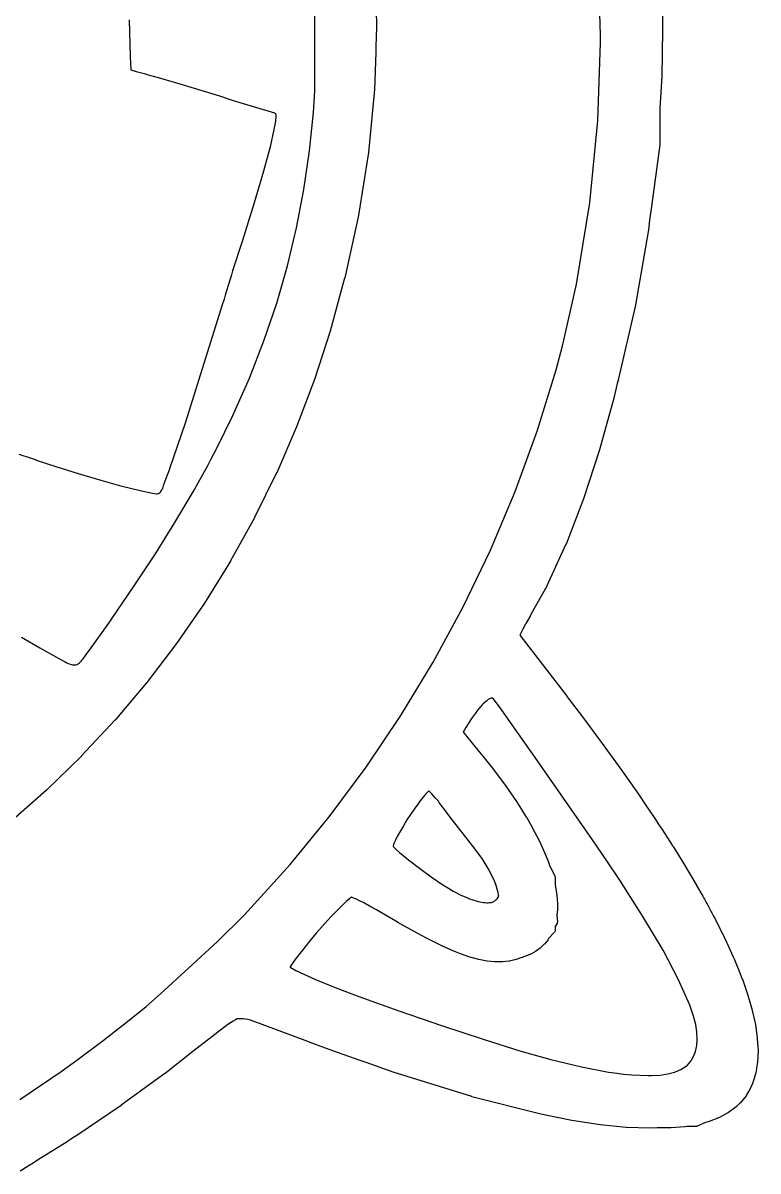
# Model space of a CAD drawing. Extents: x 68.4 to 85.3, y -100.7 to -84.4.
# Drawn here: x 81.19 to 85.33, y -99.62 to -93.15 of the extents above; entities that cross this region are included whole.
import ezdxf

# ---------------------------------------------------------------- set-up
doc = ezdxf.new("R2010")
doc.units = 0
doc.layers.add('BLACK', color=7, linetype='CONTINUOUS')

msp = doc.modelspace()

# ---------------------------------------------------------------- linework, layer by layer
at = {"layer": 'BLACK', "linetype": 'CONTINUOUS'}
for p, q in [((82.8336, -93.182), (82.8334, -92.9127)), ((84.7954, -93.0187), (84.7939, -93.1922)), ((83.1803, -93.0799), (83.1829, -93.1704)), ((81.7871, -93.1343), (81.794, -93.341)), ((84.4454, -93.219), (84.4421, -93.1011)), ((82.834, -93.5346), (82.8336, -93.182)), ((82.8336, -93.182), (82.8336, -93.182)), ((83.1829, -93.1711), (83.1807, -93.2358)), ((83.1829, -93.1704), (83.1827, -93.1707)), ((83.1827, -93.1707), (83.1829, -93.1711)), ((84.4449, -93.2645), (84.4454, -93.219)), ((84.7939, -93.1922), (84.7916, -93.454)), ((83.1791, -93.282), (83.179, -93.2996)), ((83.1807, -93.2358), (83.1791, -93.282)), ((83.1807, -93.2358), (83.1807, -93.2358)), ((84.4297, -93.7027), (84.4449, -93.2645)), ((81.794, -93.341), (81.7966, -93.4173)), ((83.1779, -93.319), (83.1709, -93.5264)), ((83.179, -93.3002), (83.1779, -93.319)), ((83.179, -93.2996), (83.1789, -93.2999)), ((83.1789, -93.2999), (83.179, -93.3002)), ((81.7966, -93.4173), (81.8273, -93.4261)), ((81.8273, -93.4261), (81.8713, -93.4374)), ((81.8713, -93.4374), (81.8714, -93.4375)), ((81.8714, -93.4375), (81.8716, -93.4374)), ((81.8716, -93.4374), (81.8948, -93.4442)), ((81.8948, -93.4442), (81.9503, -93.4595)), ((81.9503, -93.4595), (81.9503, -93.4595)), ((81.9503, -93.4595), (81.9504, -93.4595)), ((81.9504, -93.4595), (82.0549, -93.4901)), ((84.7916, -93.4546), (84.7807, -93.6321)), ((84.7916, -93.454), (84.7915, -93.4543)), ((84.7915, -93.4543), (84.7916, -93.4546)), ((82.0549, -93.4901), (82.055, -93.4901)), ((82.055, -93.4901), (82.0551, -93.4901)), ((82.0551, -93.4901), (82.2971, -93.5638)), ((82.8302, -93.5993), (82.834, -93.5346)), ((83.1709, -93.527), (83.137, -93.8819)), ((83.1709, -93.5264), (83.1708, -93.5267)), ((83.1708, -93.5267), (83.1709, -93.527)), ((82.2971, -93.5638), (82.2971, -93.5639)), ((82.2971, -93.5639), (82.2972, -93.5639)), ((82.2972, -93.5639), (82.3749, -93.5886)), ((82.3749, -93.5886), (82.411, -93.5997)), ((82.411, -93.5997), (82.6072, -93.6587)), ((82.8266, -93.6563), (82.8302, -93.5993)), ((82.6072, -93.6587), (82.6098, -93.6608)), ((82.6098, -93.6608), (82.6127, -93.6625)), ((82.6127, -93.6625), (82.6129, -93.6633)), ((82.6129, -93.6633), (82.6135, -93.6638)), ((82.6135, -93.6638), (82.6139, -93.6671)), ((82.6139, -93.6671), (82.6147, -93.6704)), ((82.6147, -93.6704), (82.6142, -93.6731)), ((82.6142, -93.6731), (82.6147, -93.6736)), ((82.6147, -93.6736), (82.6145, -93.6758)), ((82.6145, -93.6758), (82.6152, -93.678)), ((82.8048, -93.8729), (82.8266, -93.6563)), ((84.7807, -93.6321), (84.7806, -93.8381)), ((82.6062, -93.7345), (82.6041, -93.7519)), ((82.6127, -93.7063), (82.6062, -93.7345)), ((82.6129, -93.7048), (82.6126, -93.7055)), ((82.6126, -93.7055), (82.6127, -93.7063)), ((82.6152, -93.678), (82.6129, -93.7048)), ((84.3844, -94.1662), (84.4297, -93.7027)), ((82.6039, -93.753), (82.5819, -93.8505)), ((82.6041, -93.7519), (82.6038, -93.7524)), ((82.6038, -93.7524), (82.6039, -93.753)), ((82.5818, -93.851), (82.5448, -93.9877)), ((82.5819, -93.8505), (82.5818, -93.8507)), ((82.5818, -93.8507), (82.5818, -93.851)), ((84.7805, -93.8396), (84.7332, -94.1857)), ((84.7806, -93.8381), (84.7803, -93.8388)), ((84.7803, -93.8388), (84.7805, -93.8396)), ((82.7731, -94.0915), (82.8048, -93.8729)), ((83.1369, -93.8825), (83.081, -94.2363)), ((83.137, -93.8819), (83.1368, -93.8822)), ((83.1368, -93.8822), (83.1369, -93.8825)), ((82.5448, -93.988), (82.4924, -94.1652)), ((82.5448, -93.9877), (82.5448, -93.9878)), ((82.5448, -93.9878), (82.5448, -93.988)), ((82.7317, -94.3071), (82.7731, -94.0915)), ((82.4924, -94.1653), (82.4242, -94.384)), ((82.4924, -94.1652), (82.4923, -94.1652)), ((82.4923, -94.1652), (82.4924, -94.1653)), ((84.3101, -94.625), (84.3844, -94.1662)), ((84.7332, -94.1858), (84.7218, -94.2629)), ((84.7332, -94.1857), (84.7332, -94.1857)), ((84.7332, -94.1857), (84.7332, -94.1858)), ((83.0808, -94.2369), (83.0028, -94.589)), ((83.081, -94.2363), (83.0808, -94.2366)), ((83.0808, -94.2366), (83.0808, -94.2369)), ((82.6805, -94.5204), (82.7317, -94.3071)), ((84.7154, -94.3186), (84.643, -94.7416)), ((84.7155, -94.318), (84.7153, -94.3183)), ((84.7153, -94.3183), (84.7154, -94.3186)), ((84.7218, -94.2629), (84.7155, -94.318)), ((82.4242, -94.3842), (82.3703, -94.5497)), ((82.4242, -94.384), (82.4242, -94.3841)), ((82.4242, -94.3841), (82.4242, -94.3842)), ((82.3638, -94.5712), (82.3296, -94.6862)), ((82.3703, -94.5497), (82.3638, -94.5712)), ((82.6193, -94.732), (82.6805, -94.5204)), ((83.0026, -94.5896), (82.9786, -94.6737)), ((83.0028, -94.589), (83.0026, -94.5893)), ((83.0026, -94.5893), (83.0026, -94.5896)), ((84.2341, -94.9567), (84.3101, -94.625)), ((82.3228, -94.7081), (82.3208, -94.7147)), ((82.3296, -94.6864), (82.3228, -94.7081)), ((82.3296, -94.6862), (82.3295, -94.6863)), ((82.3295, -94.6863), (82.3296, -94.6864)), ((82.9786, -94.6737), (82.9205, -94.8885)), ((82.314, -94.7358), (82.1035, -95.4071)), ((82.3207, -94.7149), (82.314, -94.7358)), ((82.3208, -94.7147), (82.3207, -94.7148)), ((82.3207, -94.7148), (82.3207, -94.7149)), ((82.5476, -94.9427), (82.6193, -94.732)), ((84.6429, -94.7421), (84.5476, -95.1565)), ((84.643, -94.7416), (84.6429, -94.7418)), ((84.6429, -94.7418), (84.6429, -94.7421)), ((82.9204, -94.889), (82.8325, -95.1616)), ((82.9205, -94.8885), (82.9204, -94.8888)), ((82.9204, -94.8888), (82.9204, -94.889)), ((82.4654, -95.1531), (82.5476, -94.9427)), ((84.1956, -95.1061), (84.2305, -94.971)), ((84.2305, -94.971), (84.2341, -94.9567)), ((82.3724, -95.3639), (82.4654, -95.1531)), ((82.8323, -95.162), (82.732, -95.428)), ((82.8325, -95.1616), (82.8323, -95.1618)), ((82.8323, -95.1618), (82.8323, -95.162)), ((84.0874, -95.4535), (84.1956, -95.1061)), ((84.5475, -95.1571), (84.5394, -95.1844)), ((84.5476, -95.1565), (84.5474, -95.1567)), ((84.5474, -95.1567), (84.5475, -95.1571)), ((84.5394, -95.1844), (84.5207, -95.2658)), ((84.5206, -95.2663), (84.4403, -95.5576)), ((84.5207, -95.2658), (84.5205, -95.266)), ((84.5205, -95.266), (84.5206, -95.2663)), ((82.1034, -95.4074), (82.0154, -95.6657)), ((82.1035, -95.4071), (82.1034, -95.4073)), ((82.1034, -95.4073), (82.1034, -95.4074)), ((82.2818, -95.5481), (82.3724, -95.3639)), ((82.7318, -95.4284), (82.6195, -95.6874)), ((82.732, -95.428), (82.7318, -95.4282)), ((82.7318, -95.4282), (82.7318, -95.4284)), ((83.9634, -95.7923), (84.0874, -95.4535)), ((82.2487, -95.6119), (82.2818, -95.5481)), ((81.1902, -95.5909), (81.1675, -95.5843)), ((81.2142, -95.5983), (81.1902, -95.5909)), ((81.2647, -95.6169), (81.2142, -95.5983)), ((81.2649, -95.6169), (81.2647, -95.6169)), ((81.265, -95.617), (81.2649, -95.6169)), ((81.3767, -95.6543), (81.265, -95.617)), ((82.2304, -95.6458), (82.2487, -95.6119)), ((84.4401, -95.5581), (84.3502, -95.833)), ((84.4403, -95.5576), (84.4401, -95.5578)), ((84.4401, -95.5578), (84.4401, -95.5581)), ((81.3768, -95.6543), (81.3767, -95.6543)), ((81.3769, -95.6543), (81.3768, -95.6543)), ((81.5019, -95.6933), (81.3769, -95.6543)), ((82.0153, -95.666), (81.9834, -95.7502)), ((82.0154, -95.6657), (82.0153, -95.6658)), ((82.0153, -95.6658), (82.0153, -95.666)), ((82.1476, -95.7945), (82.2304, -95.6458)), ((81.502, -95.6933), (81.5019, -95.6933)), ((81.6295, -95.7309), (81.502, -95.6933)), ((81.502, -95.6933), (81.502, -95.6933)), ((81.6296, -95.7309), (81.6295, -95.7309)), ((81.6297, -95.731), (81.6296, -95.7309)), ((81.7487, -95.7641), (81.6297, -95.731)), ((82.6192, -95.6879), (82.4952, -95.9396)), ((82.6193, -95.6876), (82.6192, -95.6879)), ((82.6195, -95.6874), (82.6193, -95.6876)), ((81.7489, -95.764), (81.7487, -95.7641)), ((81.749, -95.7641), (81.7489, -95.764)), ((81.8488, -95.7896), (81.749, -95.7641)), ((81.849, -95.7896), (81.8488, -95.7896)), ((81.8492, -95.7897), (81.849, -95.7896)), ((81.919, -95.8045), (81.8492, -95.7897)), ((81.9195, -95.8044), (81.919, -95.8045)), ((81.92, -95.8047), (81.9195, -95.8044)), ((81.9402, -95.8071), (81.92, -95.8047)), ((81.9417, -95.8067), (81.9402, -95.8071)), ((81.9432, -95.8071), (81.9417, -95.8067)), ((81.9518, -95.8056), (81.9432, -95.8071)), ((81.9527, -95.8051), (81.9518, -95.8056)), ((81.9537, -95.8051), (81.9527, -95.8051)), ((81.956, -95.803), (81.9537, -95.8051)), ((81.9587, -95.8014), (81.956, -95.803)), ((81.9589, -95.8004), (81.9587, -95.8014)), ((81.9597, -95.7997), (81.9589, -95.8004)), ((81.9598, -95.7994), (81.9597, -95.7997)), ((81.9613, -95.7981), (81.9598, -95.7994)), ((81.9614, -95.7979), (81.9613, -95.7981)), ((81.9615, -95.7977), (81.9614, -95.7979)), ((81.9672, -95.7854), (81.9615, -95.7977)), ((81.969, -95.7843), (81.9672, -95.7854)), ((81.9705, -95.7823), (81.969, -95.7843)), ((81.9725, -95.7809), (81.9705, -95.7823)), ((81.9746, -95.7774), (81.9725, -95.7809)), ((81.975, -95.7754), (81.9746, -95.7774)), ((81.9761, -95.7737), (81.975, -95.7754)), ((81.9767, -95.77), (81.9761, -95.7737)), ((81.9795, -95.7587), (81.9767, -95.77)), ((81.9831, -95.7509), (81.9795, -95.7587)), ((81.9834, -95.7502), (81.9831, -95.7505)), ((81.9831, -95.7505), (81.9831, -95.7509)), ((82.0458, -95.9665), (82.1476, -95.7945)), ((83.8242, -96.1223), (83.9634, -95.7923)), ((84.35, -95.8335), (84.2508, -96.0896)), ((84.3502, -95.833), (84.35, -95.8332)), ((84.35, -95.8332), (84.35, -95.8335)), ((82.4949, -95.9401), (82.3594, -96.1842)), ((82.495, -95.9398), (82.4949, -95.9401)), ((82.4952, -95.9396), (82.495, -95.9398)), ((81.9355, -96.1431), (82.0458, -95.9665)), ((83.6703, -96.443), (83.8242, -96.1223)), ((84.2505, -96.0902), (84.1423, -96.3249)), ((84.2508, -96.0896), (84.2505, -96.0898)), ((84.2505, -96.0898), (84.2505, -96.0902)), ((81.8165, -96.3249), (81.9355, -96.1431)), ((82.3592, -96.1847), (82.2125, -96.421)), ((82.3594, -96.1842), (82.3592, -96.1844)), ((82.3592, -96.1844), (82.3592, -96.1847)), ((81.6884, -96.5126), (81.8165, -96.3249)), ((84.142, -96.3256), (84.055, -96.4827)), ((84.1423, -96.3249), (84.142, -96.3252)), ((84.142, -96.3252), (84.142, -96.3256)), ((82.2122, -96.4214), (82.0548, -96.6495)), ((82.2123, -96.4211), (82.2122, -96.4214)), ((82.2125, -96.421), (82.2123, -96.4211)), ((83.502, -96.754), (83.6703, -96.443)), ((81.5729, -96.6735), (81.6821, -96.5217)), ((81.6821, -96.5217), (81.6884, -96.5126)), ((81.6884, -96.5126), (81.6884, -96.5126)), ((84.0352, -96.5183), (84.0251, -96.5365)), ((84.0486, -96.4946), (84.0352, -96.5183)), ((84.0487, -96.4944), (84.0486, -96.4945)), ((84.0486, -96.4945), (84.0486, -96.4946)), ((84.055, -96.4827), (84.0487, -96.4944)), ((84.007, -96.5684), (83.991, -96.6019)), ((84.0228, -96.5404), (84.007, -96.5684)), ((84.0249, -96.5369), (84.0228, -96.5404)), ((84.025, -96.5367), (84.0249, -96.5369)), ((84.0251, -96.5365), (84.025, -96.5367)), ((81.1807, -96.6135), (81.2848, -96.6733)), ((82.0545, -96.6499), (81.8865, -96.8695)), ((82.0548, -96.6495), (82.0545, -96.6496)), ((82.0545, -96.6496), (82.0545, -96.6499)), ((83.991, -96.6019), (84.2568, -96.9486)), ((81.2848, -96.6733), (81.3602, -96.7163)), ((81.3602, -96.7163), (81.3901, -96.7332)), ((81.5283, -96.7346), (81.541, -96.7175)), ((81.541, -96.7175), (81.5729, -96.6735)), ((81.5729, -96.6735), (81.5729, -96.6735)), ((81.3901, -96.7332), (81.4155, -96.7469)), ((81.4155, -96.7469), (81.4266, -96.7525)), ((81.4266, -96.7525), (81.4368, -96.7574)), ((81.4368, -96.7574), (81.446, -96.7614)), ((81.446, -96.7614), (81.4544, -96.7647)), ((81.4544, -96.7647), (81.4619, -96.7671)), ((81.4619, -96.7671), (81.4687, -96.7688)), ((81.4687, -96.7688), (81.4748, -96.7697)), ((81.4748, -96.7697), (81.4802, -96.77)), ((81.4802, -96.77), (81.485, -96.7697)), ((81.485, -96.7697), (81.4895, -96.7687)), ((81.4895, -96.7687), (81.4939, -96.7672)), ((81.4939, -96.7672), (81.4982, -96.765)), ((81.4982, -96.765), (81.5026, -96.7621)), ((81.5026, -96.7621), (81.5072, -96.7583)), ((81.5072, -96.7583), (81.5121, -96.7537)), ((81.5121, -96.7537), (81.5172, -96.7482)), ((81.5172, -96.7482), (81.5225, -96.7418)), ((81.5225, -96.7418), (81.5283, -96.7346)), ((83.3198, -97.0551), (83.502, -96.754)), ((81.8862, -96.8699), (81.745, -97.037)), ((81.8863, -96.8697), (81.8862, -96.8699)), ((81.8865, -96.8695), (81.8863, -96.8697)), ((83.8036, -96.9716), (83.7942, -96.9793)), ((83.8122, -96.9654), (83.8036, -96.9716)), ((83.82, -96.9608), (83.8122, -96.9654)), ((83.827, -96.9578), (83.82, -96.9608)), ((83.8296, -96.9569), (83.827, -96.9578)), ((83.8321, -96.9565), (83.8296, -96.9569)), ((83.8341, -96.9563), (83.8321, -96.9565)), ((83.8357, -96.9564), (83.8341, -96.9563)), ((83.8368, -96.9566), (83.8357, -96.9564)), ((83.8377, -96.957), (83.8368, -96.9566)), ((83.8384, -96.9575), (83.8377, -96.957)), ((83.8392, -96.9582), (83.8384, -96.9575)), ((83.8749, -97.0057), (83.8392, -96.9582)), ((84.2568, -96.9486), (84.2568, -96.9487)), ((84.2568, -96.9487), (84.2569, -96.9488)), ((84.2569, -96.9488), (84.2626, -96.9564)), ((84.2626, -96.9564), (84.3429, -97.0615)), ((81.745, -97.037), (81.708, -97.0807)), ((83.7401, -97.041), (83.7283, -97.057)), ((83.7526, -97.0251), (83.7401, -97.041)), ((83.7653, -97.0097), (83.7526, -97.0251)), ((83.7778, -96.9953), (83.7653, -97.0097)), ((83.7808, -96.992), (83.7778, -96.9953)), ((83.7843, -96.9884), (83.7808, -96.992)), ((83.7942, -96.9793), (83.7843, -96.9884)), ((83.9478, -97.1076), (83.8749, -97.0057)), ((81.7076, -97.0811), (81.5196, -97.2828)), ((81.7077, -97.0809), (81.7076, -97.0811)), ((81.708, -97.0807), (81.7077, -97.0809)), ((83.1243, -97.3458), (83.3198, -97.0551)), ((83.708, -97.0872), (83.6865, -97.1218)), ((83.7174, -97.0725), (83.708, -97.0872)), ((83.7283, -97.057), (83.7174, -97.0725)), ((84.3429, -97.0615), (84.3429, -97.0616)), ((84.3429, -97.0616), (84.343, -97.0616)), ((84.343, -97.0616), (84.4551, -97.2122)), ((83.6865, -97.1218), (83.6718, -97.1486)), ((83.6718, -97.1486), (83.6812, -97.161)), ((83.6812, -97.161), (83.7613, -97.2593)), ((84.0543, -97.2591), (83.9478, -97.1076)), ((84.4551, -97.2122), (84.4551, -97.2122)), ((84.4551, -97.2122), (84.4552, -97.2123)), ((84.4552, -97.2123), (84.5606, -97.3579)), ((81.5192, -97.2832), (81.3215, -97.4754)), ((81.5193, -97.2829), (81.5192, -97.2832)), ((81.5196, -97.2828), (81.5193, -97.2829)), ((83.7613, -97.2593), (83.7614, -97.2594)), ((83.7614, -97.2594), (83.7614, -97.2594)), ((83.7614, -97.2594), (83.781, -97.2841)), ((83.781, -97.2841), (83.8359, -97.352)), ((84.0635, -97.2723), (84.0543, -97.2591)), ((84.0636, -97.2723), (84.0635, -97.2723)), ((84.0635, -97.2723), (84.0635, -97.2723)), ((84.164, -97.415), (84.0636, -97.2723)), ((82.916, -97.6257), (83.1243, -97.3458)), ((83.8359, -97.352), (83.8359, -97.3522)), ((83.8359, -97.3522), (83.8361, -97.3523)), ((83.8361, -97.3523), (83.9071, -97.4467)), ((84.5606, -97.3579), (84.5606, -97.358)), ((84.5606, -97.358), (84.5607, -97.358)), ((84.5607, -97.358), (84.6593, -97.4986)), ((84.4001, -97.7551), (84.164, -97.415)), ((81.3211, -97.4758), (81.1141, -97.6583)), ((81.3212, -97.4755), (81.3211, -97.4758)), ((81.3215, -97.4754), (81.3212, -97.4755)), ((83.4683, -97.4883), (83.4526, -97.506)), ((83.4775, -97.4794), (83.4683, -97.4883)), ((83.4933, -97.4956), (83.4775, -97.4794)), ((83.9071, -97.4467), (83.9071, -97.4469)), ((83.9071, -97.4469), (83.9073, -97.447)), ((83.9073, -97.447), (83.9707, -97.5387)), ((83.4149, -97.5541), (83.3944, -97.5824)), ((83.4345, -97.5283), (83.4149, -97.5541)), ((83.4526, -97.506), (83.4345, -97.5283)), ((83.5137, -97.5182), (83.4933, -97.4956)), ((83.531, -97.5383), (83.5137, -97.5182)), ((83.5364, -97.5456), (83.531, -97.5383)), ((83.5364, -97.5457), (83.5364, -97.5456)), ((83.5364, -97.5456), (83.5364, -97.5456)), ((83.5513, -97.5653), (83.5364, -97.5457)), ((83.9707, -97.5387), (83.9708, -97.5389)), ((83.9708, -97.5389), (83.9709, -97.539)), ((83.9709, -97.539), (83.9998, -97.5837)), ((84.6593, -97.4986), (84.6593, -97.4987)), ((84.6593, -97.4987), (84.6594, -97.4988)), ((84.6594, -97.4988), (84.6998, -97.5584)), ((84.6998, -97.5584), (84.7054, -97.5666)), ((83.3736, -97.6124), (83.3535, -97.6432)), ((83.3944, -97.5824), (83.3736, -97.6124)), ((83.5596, -97.5766), (83.5513, -97.5653)), ((83.5597, -97.5766), (83.5596, -97.5766)), ((83.5597, -97.5767), (83.5597, -97.5766)), ((83.6039, -97.6347), (83.5597, -97.5767)), ((83.9998, -97.5837), (83.9999, -97.5838)), ((83.9999, -97.5838), (84, -97.5839)), ((84, -97.5839), (84.027, -97.6279)), ((84.7054, -97.5666), (84.7055, -97.5666)), ((84.7055, -97.5666), (84.7055, -97.5667)), ((84.7055, -97.5667), (84.7118, -97.5761)), ((84.7118, -97.5761), (84.7513, -97.6344)), ((82.6952, -97.8945), (82.916, -97.6257)), ((83.3336, -97.6762), (83.3015, -97.7335)), ((83.3535, -97.6432), (83.3336, -97.6762)), ((83.604, -97.6347), (83.6039, -97.6347)), ((83.652, -97.6964), (83.604, -97.6347)), ((83.604, -97.6347), (83.604, -97.6347)), ((84.027, -97.6279), (84.027, -97.628)), ((84.027, -97.628), (84.0271, -97.6281)), ((84.0271, -97.6281), (84.0522, -97.6712)), ((84.0522, -97.6712), (84.0522, -97.6713)), ((84.0522, -97.6713), (84.0523, -97.6714)), ((84.0523, -97.6714), (84.0755, -97.7137)), ((84.7513, -97.6344), (84.7513, -97.6345)), ((84.7513, -97.6345), (84.7514, -97.6346)), ((84.7514, -97.6346), (84.775, -97.6708)), ((84.775, -97.6708), (84.7801, -97.6784)), ((84.7801, -97.6784), (84.7801, -97.6784)), ((84.7801, -97.6784), (84.7802, -97.6785)), ((84.7802, -97.6785), (84.7922, -97.697)), ((83.3015, -97.7335), (83.2893, -97.7574)), ((83.7258, -97.7913), (83.652, -97.6964)), ((83.652, -97.6964), (83.652, -97.6964)), ((84.0755, -97.7137), (84.0755, -97.7139)), ((84.0755, -97.7139), (84.0757, -97.714)), ((84.0757, -97.714), (84.0969, -97.7554)), ((84.7922, -97.697), (84.8366, -97.7652)), ((83.2757, -97.7899), (83.2755, -97.791)), ((83.2755, -97.791), (83.2783, -97.7944)), ((83.2805, -97.7766), (83.2757, -97.7899)), ((83.2783, -97.7944), (83.2927, -97.809)), ((83.2893, -97.7574), (83.2805, -97.7766)), ((83.2927, -97.809), (83.3121, -97.8267)), ((83.7774, -97.8606), (83.7258, -97.7913)), ((84.0969, -97.7554), (84.0969, -97.7556)), ((84.0969, -97.7556), (84.0971, -97.7557)), ((84.0971, -97.7557), (84.1164, -97.7962)), ((84.1164, -97.7962), (84.1164, -97.7964)), ((84.1164, -97.7964), (84.1165, -97.7965)), ((84.1165, -97.7965), (84.1339, -97.836)), ((84.4806, -97.8732), (84.4001, -97.7551)), ((84.8366, -97.7652), (84.8366, -97.7653)), ((84.8366, -97.7653), (84.8367, -97.7653)), ((84.8367, -97.7653), (84.8496, -97.786)), ((84.8496, -97.786), (84.8501, -97.7867)), ((84.8501, -97.7867), (84.8501, -97.7867)), ((84.8501, -97.7867), (84.8501, -97.7868)), ((84.8501, -97.7868), (84.8502, -97.7869)), ((84.8502, -97.7869), (84.8543, -97.7935)), ((84.8543, -97.7935), (84.9151, -97.8909)), ((83.3121, -97.8267), (83.3628, -97.8688)), ((83.3628, -97.8688), (83.4243, -97.9159)), ((83.8114, -97.9172), (83.7774, -97.8606)), ((84.1339, -97.836), (84.1339, -97.8362)), ((84.1339, -97.8362), (84.134, -97.8364)), ((84.134, -97.8364), (84.1495, -97.875)), ((84.1495, -97.875), (84.1495, -97.8752)), ((84.1495, -97.8752), (84.1496, -97.8753)), ((84.1496, -97.8753), (84.1578, -97.8982)), ((84.5535, -97.982), (84.4806, -97.8732)), ((82.5497, -98.0553), (82.6952, -97.8945)), ((83.4243, -97.9159), (83.4909, -97.9639)), ((83.8382, -97.9686), (83.8114, -97.9172)), ((84.1578, -97.8982), (84.1878, -97.9611)), ((84.9151, -97.8909), (84.9152, -97.8911)), ((84.9152, -97.8911), (84.9153, -97.8911)), ((84.9153, -97.8911), (84.9869, -98.0117)), ((83.4909, -97.9639), (83.557, -98.0085)), ((83.557, -98.0085), (83.588, -98.0283)), ((83.8485, -97.9917), (83.8382, -97.9686)), ((83.857, -98.0133), (83.8485, -97.9917)), ((84.1878, -97.9611), (84.188, -97.9634)), ((84.188, -97.9634), (84.1889, -97.9656)), ((84.1889, -97.9656), (84.1889, -98.0063)), ((84.1889, -98.0063), (84.192, -98.0206)), ((84.6845, -98.187), (84.5535, -97.982)), ((84.9869, -98.0117), (84.987, -98.0118)), ((84.987, -98.0118), (84.9871, -98.0119)), ((84.9871, -98.0119), (85.0215, -98.0732)), ((82.437, -98.1773), (82.5497, -98.0553)), ((83.588, -98.0283), (83.6143, -98.0442)), ((83.6143, -98.0442), (83.6304, -98.053)), ((83.6304, -98.053), (83.6537, -98.0647)), ((83.6537, -98.0647), (83.6677, -98.0711)), ((83.6677, -98.0711), (83.6813, -98.077)), ((83.8635, -98.0332), (83.857, -98.0133)), ((83.8682, -98.0513), (83.8635, -98.0332)), ((83.8709, -98.0676), (83.8682, -98.0513)), ((83.869, -98.0776), (83.8713, -98.073)), ((83.8713, -98.073), (83.8709, -98.0676)), ((84.192, -98.0206), (84.1919, -98.0209)), ((84.1919, -98.0209), (84.1921, -98.0211)), ((84.1921, -98.0211), (84.196, -98.0448)), ((84.196, -98.0448), (84.196, -98.0448)), ((84.196, -98.0448), (84.1976, -98.0543)), ((84.1976, -98.0543), (84.1975, -98.0546)), ((84.1975, -98.0546), (84.1977, -98.0549)), ((84.1977, -98.0549), (84.2012, -98.087)), ((85.0215, -98.0732), (85.0281, -98.0848)), ((82.9858, -98.1275), (82.9498, -98.1641)), ((83.0109, -98.1035), (82.9858, -98.1275)), ((83.0314, -98.0852), (83.0109, -98.1035)), ((83.0397, -98.0788), (83.0314, -98.0852)), ((83.0417, -98.0793), (83.0397, -98.0788)), ((83.0487, -98.0818), (83.0417, -98.0793)), ((83.0581, -98.0856), (83.0487, -98.0818)), ((83.0694, -98.0907), (83.0581, -98.0856)), ((83.0826, -98.0969), (83.0694, -98.0907)), ((83.1139, -98.1127), (83.0826, -98.0969)), ((83.1505, -98.1321), (83.1139, -98.1127)), ((83.1817, -98.1492), (83.1505, -98.1321)), ((83.6813, -98.077), (83.6946, -98.0825)), ((83.6946, -98.0825), (83.7074, -98.0874)), ((83.7074, -98.0874), (83.7198, -98.0918)), ((83.7198, -98.0918), (83.7318, -98.0958)), ((83.7318, -98.0958), (83.7434, -98.0993)), ((83.7434, -98.0993), (83.7546, -98.1022)), ((83.7546, -98.1022), (83.7653, -98.1047)), ((83.7653, -98.1047), (83.7755, -98.1067)), ((83.7755, -98.1067), (83.7853, -98.1082)), ((83.7853, -98.1082), (83.7946, -98.1092)), ((83.7946, -98.1092), (83.8034, -98.1098)), ((83.8034, -98.1098), (83.8118, -98.1098)), ((83.8118, -98.1098), (83.8196, -98.1095)), ((83.8196, -98.1095), (83.827, -98.1087)), ((83.827, -98.1087), (83.8308, -98.108)), ((83.8308, -98.108), (83.8309, -98.1079)), ((83.8309, -98.1079), (83.8351, -98.1065)), ((83.8351, -98.1065), (83.8391, -98.1049)), ((83.8391, -98.1049), (83.8429, -98.103)), ((83.8429, -98.103), (83.8465, -98.1009)), ((83.8465, -98.1009), (83.8499, -98.0986)), ((83.8499, -98.0986), (83.8532, -98.096)), ((83.8532, -98.096), (83.8564, -98.0932)), ((83.8564, -98.0932), (83.8594, -98.0902)), ((83.8594, -98.0902), (83.8622, -98.087)), ((83.8622, -98.087), (83.869, -98.0776)), ((84.2012, -98.087), (84.2011, -98.0873)), ((84.2011, -98.0873), (84.2013, -98.0876)), ((84.2013, -98.0876), (84.2027, -98.1184)), ((84.2028, -98.1191), (84.2022, -98.1488)), ((84.2027, -98.1184), (84.2026, -98.1188)), ((84.2026, -98.1188), (84.2028, -98.1191)), ((85.0281, -98.0848), (85.0313, -98.0901)), ((85.0313, -98.0901), (85.0314, -98.0905)), ((85.0314, -98.0905), (85.0316, -98.0906)), ((85.0316, -98.0906), (85.0368, -98.1004)), ((85.0368, -98.1004), (85.052, -98.1274)), ((85.052, -98.1274), (85.052, -98.1276)), ((85.052, -98.1276), (85.0521, -98.1277)), ((85.0521, -98.1277), (85.0698, -98.1612)), ((82.2841, -98.331), (82.437, -98.1773)), ((82.9231, -98.1918), (82.8913, -98.2261)), ((82.9266, -98.188), (82.9231, -98.1918)), ((82.9498, -98.1641), (82.9266, -98.188)), ((83.2011, -98.1609), (83.1817, -98.1492)), ((83.2012, -98.1609), (83.2011, -98.1609)), ((83.2011, -98.1609), (83.2011, -98.1609)), ((83.2911, -98.2137), (83.2012, -98.1609)), ((84.1995, -98.1787), (84.1993, -98.1798)), ((84.1993, -98.1798), (84.2021, -98.2189)), ((84.1996, -98.1779), (84.1994, -98.1783)), ((84.1994, -98.1783), (84.1995, -98.1787)), ((84.2022, -98.1495), (84.1996, -98.1779)), ((84.2022, -98.1488), (84.2021, -98.1491)), ((84.2021, -98.1491), (84.2022, -98.1495)), ((84.7977, -98.378), (84.6845, -98.187)), ((85.0698, -98.1612), (85.073, -98.1671)), ((85.073, -98.1671), (85.073, -98.1673)), ((85.073, -98.1673), (85.0731, -98.1673)), ((85.0731, -98.1673), (85.0784, -98.1775)), ((85.0784, -98.1775), (85.0828, -98.1856)), ((85.0828, -98.1856), (85.0828, -98.1857)), ((85.0828, -98.1857), (85.0829, -98.1858)), ((85.0829, -98.1858), (85.088, -98.1957)), ((85.088, -98.1957), (85.1103, -98.2382)), ((82.8913, -98.2261), (82.8422, -98.282)), ((83.2913, -98.2137), (83.2911, -98.2137)), ((83.2913, -98.2138), (83.2913, -98.2137)), ((83.3068, -98.2224), (83.2913, -98.2138)), ((83.3199, -98.2301), (83.3068, -98.2224)), ((83.32, -98.2301), (83.3199, -98.2301)), ((83.32, -98.2302), (83.32, -98.2301)), ((83.3975, -98.2737), (83.32, -98.2302)), ((84.1889, -98.2691), (84.1874, -98.2727)), ((84.2, -98.2261), (84.1889, -98.2437)), ((84.1889, -98.2437), (84.1889, -98.2691)), ((84.2005, -98.2253), (84.2, -98.2261)), ((84.2009, -98.2231), (84.2005, -98.2253)), ((84.2005, -98.2253), (84.2005, -98.2253)), ((84.2005, -98.2253), (84.2005, -98.2253)), ((84.2011, -98.222), (84.2009, -98.2231)), ((84.2021, -98.2189), (84.2011, -98.222)), ((85.1103, -98.2382), (85.1103, -98.2383)), ((85.1103, -98.2383), (85.1105, -98.2384)), ((85.1105, -98.2384), (85.1164, -98.2507)), ((85.1164, -98.2507), (85.1175, -98.2527)), ((85.1175, -98.2527), (85.1175, -98.2528)), ((85.1175, -98.2528), (85.1176, -98.2529)), ((85.1176, -98.2529), (85.1284, -98.2751)), ((81.965, -98.6227), (82.2841, -98.331)), ((82.8069, -98.324), (82.7646, -98.3764)), ((82.8422, -98.282), (82.8069, -98.324)), ((83.3976, -98.2737), (83.3975, -98.2737)), ((83.3977, -98.2738), (83.3976, -98.2737)), ((83.4354, -98.294), (83.3977, -98.2738)), ((83.4711, -98.3134), (83.4354, -98.294)), ((83.4713, -98.3134), (83.4711, -98.3134)), ((83.4714, -98.3136), (83.4713, -98.3134)), ((83.5121, -98.3343), (83.4714, -98.3136)), ((83.5122, -98.3343), (83.5121, -98.3343)), ((83.5123, -98.3344), (83.5122, -98.3343)), ((83.5509, -98.353), (83.5123, -98.3344)), ((84.1476, -98.3199), (84.1289, -98.3431)), ((84.1478, -98.3192), (84.1476, -98.3199)), ((84.1484, -98.3188), (84.1478, -98.3192)), ((84.1526, -98.3119), (84.1484, -98.3188)), ((84.186, -98.2764), (84.1526, -98.3119)), ((84.1874, -98.2727), (84.186, -98.2764)), ((85.1284, -98.2751), (85.1292, -98.2766)), ((85.1292, -98.2766), (85.1292, -98.2766)), ((85.1292, -98.2766), (85.1292, -98.2768)), ((85.1292, -98.2768), (85.1293, -98.2768)), ((85.1293, -98.2768), (85.1307, -98.2797)), ((85.1307, -98.2797), (85.1577, -98.3351)), ((85.1577, -98.3351), (85.1577, -98.3352)), ((85.1577, -98.3352), (85.1577, -98.3353)), ((85.1577, -98.3353), (85.1578, -98.3354)), ((85.1578, -98.3354), (85.1584, -98.3367)), ((82.7646, -98.3764), (82.7222, -98.432)), ((83.551, -98.353), (83.5509, -98.353)), ((83.5511, -98.3531), (83.551, -98.353)), ((83.5877, -98.3696), (83.5511, -98.3531)), ((83.5879, -98.3696), (83.5877, -98.3696)), ((83.588, -98.3697), (83.5879, -98.3696)), ((83.5966, -98.3732), (83.588, -98.3697)), ((83.5978, -98.3738), (83.5966, -98.3732)), ((83.5979, -98.3738), (83.5978, -98.3738)), ((83.5981, -98.3739), (83.5979, -98.3738)), ((83.5982, -98.374), (83.5981, -98.3739)), ((83.6049, -98.3767), (83.5982, -98.374)), ((83.6228, -98.3842), (83.6049, -98.3767)), ((83.623, -98.3842), (83.6228, -98.3842)), ((83.6232, -98.3843), (83.623, -98.3842)), ((83.6282, -98.3862), (83.6232, -98.3843)), ((83.6552, -98.3972), (83.6282, -98.3862)), ((83.6555, -98.3972), (83.6552, -98.3972)), ((83.6557, -98.3974), (83.6555, -98.3972)), ((83.7086, -98.4158), (83.6557, -98.3974)), ((84.0508, -98.4), (84.0504, -98.4004)), ((84.0515, -98.3999), (84.0508, -98.4)), ((84.0793, -98.3844), (84.0515, -98.3999)), ((84.0797, -98.3839), (84.0793, -98.3844)), ((84.0804, -98.3837), (84.0797, -98.3839)), ((84.1052, -98.3656), (84.0804, -98.3837)), ((84.1056, -98.365), (84.1052, -98.3656)), ((84.1062, -98.3647), (84.1056, -98.365)), ((84.128, -98.3441), (84.1062, -98.3647)), ((84.1283, -98.3434), (84.128, -98.3441)), ((84.1289, -98.3431), (84.1283, -98.3434)), ((84.8857, -98.5443), (84.7977, -98.378)), ((85.1584, -98.3367), (85.1619, -98.3438)), ((85.1619, -98.3438), (85.1619, -98.344)), ((85.1619, -98.344), (85.162, -98.3442)), ((85.162, -98.3442), (85.1754, -98.3741)), ((85.1754, -98.3741), (85.1937, -98.4144)), ((82.7066, -98.4542), (82.6956, -98.4714)), ((82.7222, -98.432), (82.7066, -98.4542)), ((83.709, -98.4158), (83.7086, -98.4158)), ((83.7093, -98.416), (83.709, -98.4158)), ((83.7585, -98.4296), (83.7093, -98.416)), ((83.759, -98.4296), (83.7585, -98.4296)), ((83.7593, -98.4298), (83.759, -98.4296)), ((83.8053, -98.4388), (83.7593, -98.4298)), ((83.8058, -98.4387), (83.8053, -98.4388)), ((83.8062, -98.439), (83.8058, -98.4387)), ((83.8494, -98.4434), (83.8062, -98.439)), ((83.8499, -98.4433), (83.8494, -98.4434)), ((83.8505, -98.4435), (83.8499, -98.4433)), ((83.8912, -98.4435), (83.8505, -98.4435)), ((83.8917, -98.4432), (83.8912, -98.4435)), ((83.8924, -98.4434), (83.8917, -98.4432)), ((83.931, -98.4391), (83.8924, -98.4434)), ((83.9316, -98.4388), (83.931, -98.4391)), ((83.9322, -98.4389), (83.9316, -98.4388)), ((83.9693, -98.4303), (83.9322, -98.4389)), ((83.9698, -98.4299), (83.9693, -98.4303)), ((83.9705, -98.4299), (83.9698, -98.4299)), ((83.9958, -98.4209), (83.9705, -98.4299)), ((84.0039, -98.4185), (83.9958, -98.4209)), ((84.0042, -98.4183), (84.0039, -98.4185)), ((84.0046, -98.4183), (84.0042, -98.4183)), ((84.0118, -98.4156), (84.0046, -98.4183)), ((84.0185, -98.4136), (84.0118, -98.4156)), ((84.0189, -98.4132), (84.0185, -98.4136)), ((84.0195, -98.4132), (84.0189, -98.4132)), ((84.0504, -98.4004), (84.0195, -98.4132)), ((85.1937, -98.4144), (85.1937, -98.4146)), ((85.1937, -98.4146), (85.1938, -98.4147)), ((85.1938, -98.4147), (85.1986, -98.4263)), ((85.1986, -98.4263), (85.2067, -98.4444)), ((85.2067, -98.4444), (85.2067, -98.4447)), ((85.2067, -98.4447), (85.2069, -98.4448)), ((85.2069, -98.4448), (85.2182, -98.4732)), ((82.6956, -98.4714), (82.6946, -98.4733)), ((82.6946, -98.4733), (82.7267, -98.4923)), ((82.7267, -98.4923), (82.8373, -98.5431)), ((85.2182, -98.4732), (85.2254, -98.4905)), ((85.2254, -98.4905), (85.2254, -98.4907)), ((85.2254, -98.4907), (85.2255, -98.4909)), ((85.2255, -98.4909), (85.2311, -98.5055)), ((85.2311, -98.5055), (85.2448, -98.54)), ((82.8373, -98.5431), (82.9486, -98.5881)), ((82.9486, -98.5881), (83.0827, -98.6384)), ((84.9483, -98.6867), (84.8857, -98.5443)), ((85.2448, -98.54), (85.2448, -98.5403)), ((85.2448, -98.5403), (85.245, -98.5405)), ((85.245, -98.5405), (85.2761, -98.6305)), ((81.8828, -98.6939), (81.965, -98.6227)), ((83.0827, -98.6384), (83.3084, -98.7191)), ((85.2761, -98.6305), (85.2761, -98.6308)), ((85.2761, -98.6308), (85.2763, -98.6311)), ((85.2763, -98.6311), (85.3007, -98.716)), ((81.7979, -98.7634), (81.8828, -98.6939)), ((83.3084, -98.7191), (83.5487, -98.8017)), ((84.9701, -98.7489), (84.9483, -98.6867)), ((85.3007, -98.716), (85.3006, -98.7164)), ((85.3006, -98.7164), (85.3008, -98.7167)), ((85.3008, -98.7167), (85.3184, -98.7964)), ((81.6415, -98.8866), (81.7979, -98.7634)), ((82.3592, -98.7863), (82.3441, -98.796)), ((82.3743, -98.7771), (82.3592, -98.7863)), ((82.3879, -98.7696), (82.3743, -98.7771)), ((82.3972, -98.765), (82.3879, -98.7696)), ((82.4065, -98.7638), (82.3972, -98.765)), ((82.4176, -98.7634), (82.4065, -98.7638)), ((82.4296, -98.7639), (82.4176, -98.7634)), ((82.4427, -98.7655), (82.4296, -98.7639)), ((82.4569, -98.768), (82.4427, -98.7655)), ((82.4718, -98.7714), (82.4569, -98.768)), ((82.7796, -98.8871), (82.4718, -98.7714)), ((84.9828, -98.7955), (84.9701, -98.7489)), ((82.3441, -98.796), (82.1469, -98.949)), ((83.5487, -98.8017), (83.7844, -98.8794)), ((84.9833, -98.7978), (84.9828, -98.7955)), ((84.9891, -98.8377), (84.9833, -98.7978)), ((84.9911, -98.8783), (84.9891, -98.8377)), ((85.3184, -98.7964), (85.3184, -98.7969)), ((85.3184, -98.7969), (85.3186, -98.7972)), ((85.3186, -98.7972), (85.3294, -98.8718)), ((81.4925, -98.9979), (81.6415, -98.8866)), ((82.7797, -98.8871), (82.7796, -98.8871)), ((82.7798, -98.8871), (82.7797, -98.8871)), ((82.8238, -98.9028), (82.7798, -98.8871)), ((82.9153, -98.9376), (82.8238, -98.9028)), ((83.7844, -98.8794), (83.9965, -98.9457)), ((84.9817, -98.9479), (84.9886, -98.915)), ((84.9886, -98.915), (84.9911, -98.8783)), ((85.3294, -98.8718), (85.3293, -98.8723)), ((85.3293, -98.8723), (85.3295, -98.8727)), ((85.3295, -98.8727), (85.3312, -98.9012)), ((85.3312, -98.9012), (85.3336, -98.9422)), ((82.1469, -98.949), (81.9898, -99.0716)), ((82.9155, -98.9376), (82.9153, -98.9376)), ((82.9156, -98.9377), (82.9155, -98.9376)), ((83.0532, -98.9854), (82.9156, -98.9377)), ((83.9965, -98.9457), (84.1657, -98.9936)), ((84.9549, -99.0029), (84.9705, -98.9772)), ((84.9705, -98.9772), (84.9817, -98.9479)), ((85.3336, -98.9433), (85.3309, -99.0075)), ((85.3336, -98.9422), (85.3334, -98.9427)), ((85.3334, -98.9427), (85.3336, -98.9433)), ((81.4033, -99.0617), (81.4925, -98.9979)), ((83.0895, -98.9987), (83.0532, -98.9854)), ((83.0897, -98.9987), (83.0895, -98.9987)), ((83.0899, -98.9989), (83.0897, -98.9987)), ((83.1243, -99.0101), (83.0899, -98.9989)), ((83.2766, -99.0644), (83.1243, -99.0101)), ((84.1657, -98.9936), (84.338, -99.0349)), ((84.338, -99.0349), (84.4901, -99.064)), ((84.8975, -99.0488), (84.9281, -99.0306)), ((84.9281, -99.0306), (84.9349, -99.0252)), ((84.9349, -99.0252), (84.9549, -99.0029)), ((85.3248, -99.0463), (85.3213, -99.0678)), ((85.325, -99.0453), (85.3248, -99.0463)), ((85.3251, -99.0444), (85.325, -99.0451)), ((85.325, -99.0451), (85.325, -99.0453)), ((85.3252, -99.0442), (85.3251, -99.0444)), ((85.3255, -99.0421), (85.3252, -99.0442)), ((85.3308, -99.0088), (85.3255, -99.0421)), ((85.3309, -99.0075), (85.3306, -99.0081)), ((85.3306, -99.0081), (85.3308, -99.0088)), ((81.172, -99.2187), (81.4033, -99.0617)), ((81.9895, -99.0718), (81.7432, -99.2514)), ((81.9896, -99.0717), (81.9895, -99.0718)), ((81.9898, -99.0716), (81.9896, -99.0717)), ((83.2769, -99.0644), (83.2766, -99.0644)), ((83.277, -99.0646), (83.2769, -99.0644)), ((83.7196, -99.2026), (83.277, -99.0646)), ((84.4901, -99.064), (84.5393, -99.071)), ((84.5393, -99.071), (84.5757, -99.0752)), ((84.5757, -99.0752), (84.6224, -99.0788)), ((84.6224, -99.0788), (84.7131, -99.0839)), ((84.7131, -99.0839), (84.7332, -99.084)), ((84.7332, -99.084), (84.7813, -99.0809)), ((84.7813, -99.0809), (84.8244, -99.0746)), ((84.8244, -99.0746), (84.8623, -99.065)), ((84.8623, -99.065), (84.8674, -99.063)), ((84.8674, -99.063), (84.8975, -99.0488)), ((85.313, -99.0956), (85.3047, -99.1231)), ((85.3137, -99.0938), (85.313, -99.0956)), ((85.3139, -99.0928), (85.3137, -99.0935)), ((85.3137, -99.0935), (85.3137, -99.0938)), ((85.314, -99.0926), (85.3139, -99.0928)), ((85.3144, -99.0911), (85.314, -99.0926)), ((85.321, -99.0692), (85.3144, -99.0911)), ((85.3213, -99.0678), (85.3209, -99.0685)), ((85.3209, -99.0685), (85.321, -99.0692)), ((85.2805, -99.1743), (85.2665, -99.1966)), ((85.2806, -99.1738), (85.2805, -99.1743)), ((85.281, -99.1735), (85.2806, -99.1738)), ((85.2933, -99.1499), (85.281, -99.1735)), ((85.2934, -99.1494), (85.2933, -99.1499)), ((85.2937, -99.1491), (85.2934, -99.1494)), ((85.3043, -99.1242), (85.2937, -99.1491)), ((85.3044, -99.1235), (85.3043, -99.1242)), ((85.3047, -99.1231), (85.3044, -99.1235)), ((83.7199, -99.2026), (83.7196, -99.2026)), ((83.7201, -99.2028), (83.7199, -99.2026)), ((84.1083, -99.3015), (83.7201, -99.2028)), ((85.2316, -99.2394), (85.2125, -99.2578)), ((85.2318, -99.239), (85.2316, -99.2394)), ((85.2322, -99.2388), (85.2318, -99.239)), ((85.2497, -99.219), (85.2322, -99.2388)), ((85.2498, -99.2186), (85.2497, -99.219)), ((85.2502, -99.2184), (85.2498, -99.2186)), ((85.266, -99.1973), (85.2502, -99.2184)), ((85.2661, -99.1969), (85.266, -99.1973)), ((85.2665, -99.1966), (85.2661, -99.1969)), ((81.7429, -99.2516), (81.4933, -99.421)), ((81.743, -99.2514), (81.7429, -99.2516)), ((81.7432, -99.2514), (81.743, -99.2514)), ((84.1086, -99.3014), (84.1083, -99.3015)), ((84.1089, -99.3016), (84.1086, -99.3014)), ((84.2827, -99.3362), (84.1089, -99.3016)), ((85.1668, -99.2923), (85.1167, -99.3199)), ((85.1672, -99.2918), (85.1668, -99.2923)), ((85.1678, -99.2917), (85.1672, -99.2918)), ((85.1904, -99.2759), (85.1678, -99.2917)), ((85.1906, -99.2755), (85.1904, -99.2759)), ((85.191, -99.2754), (85.1906, -99.2755)), ((85.2119, -99.2583), (85.191, -99.2754)), ((85.2121, -99.2579), (85.2119, -99.2583)), ((85.2125, -99.2578), (85.2121, -99.2579)), ((84.2829, -99.3361), (84.2827, -99.3362)), ((84.2831, -99.3362), (84.2829, -99.3361)), ((84.4433, -99.361), (84.2831, -99.3362)), ((84.4436, -99.3609), (84.4433, -99.361)), ((84.4439, -99.361), (84.4436, -99.3609)), ((84.5906, -99.3759), (84.4439, -99.361)), ((84.9313, -99.3703), (84.9219, -99.3719)), ((84.9866, -99.3707), (84.9313, -99.3703)), ((84.9889, -99.3698), (84.9866, -99.3707)), ((84.9913, -99.3696), (84.9889, -99.3698)), ((85.0316, -99.3499), (84.9913, -99.3696)), ((85.0573, -99.3431), (85.0316, -99.3499)), ((85.0578, -99.3427), (85.0573, -99.3431)), ((85.0584, -99.3427), (85.0578, -99.3427)), ((85.1154, -99.3204), (85.0584, -99.3427)), ((85.1159, -99.3199), (85.1154, -99.3204)), ((85.1167, -99.3199), (85.1159, -99.3199)), ((81.493, -99.4212), (81.4702, -99.4355)), ((81.4931, -99.421), (81.493, -99.4212)), ((81.4933, -99.421), (81.4931, -99.421)), ((84.5909, -99.3758), (84.5906, -99.3759)), ((84.5913, -99.3759), (84.5909, -99.3758)), ((84.7244, -99.3808), (84.5913, -99.3759)), ((84.7248, -99.3807), (84.7244, -99.3808)), ((84.7252, -99.3808), (84.7248, -99.3807)), ((84.7651, -99.3792), (84.7252, -99.3808)), ((84.8429, -99.3783), (84.7651, -99.3792)), ((84.8433, -99.3782), (84.8429, -99.3783)), ((84.8437, -99.3783), (84.8433, -99.3782)), ((84.9211, -99.372), (84.8437, -99.3783)), ((84.9215, -99.3718), (84.9211, -99.372)), ((84.9219, -99.3719), (84.9215, -99.3718)), ((81.4375, -99.4575), (81.2714, -99.5606)), ((81.4377, -99.4573), (81.4375, -99.4575)), ((81.4379, -99.4573), (81.4377, -99.4573)), ((81.4702, -99.4355), (81.4379, -99.4573)), ((81.2714, -99.5606), (81.2402, -99.5803)), ((81.233, -99.5845), (81.1729, -99.6218)), ((81.2399, -99.5805), (81.233, -99.5845)), ((81.24, -99.5803), (81.2399, -99.5805)), ((81.2402, -99.5803), (81.24, -99.5803))]:
    msp.add_line(p, q, dxfattribs=at)

doc.saveas('drawing.dxf')
